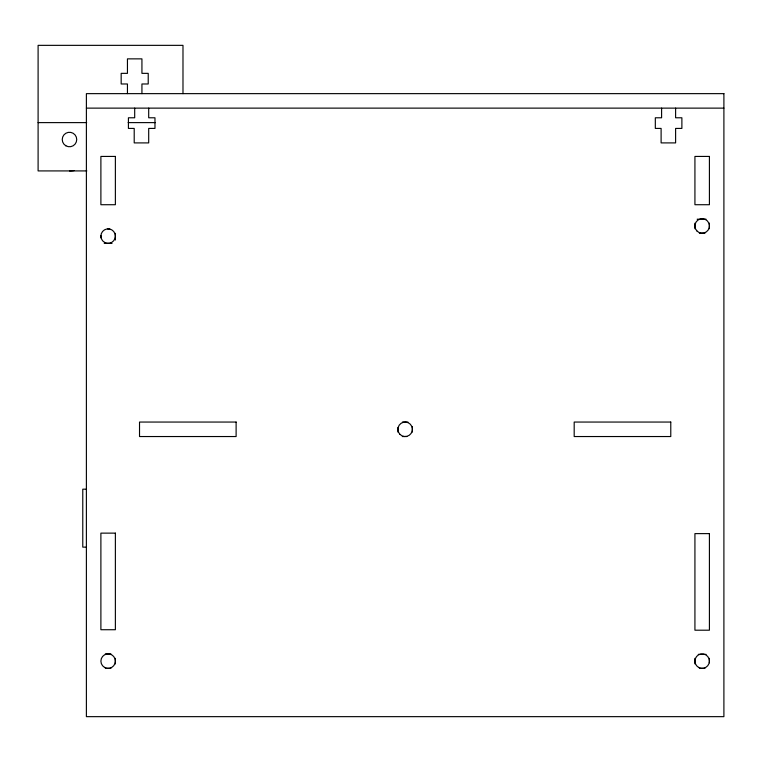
<?xml version="1.0" encoding="UTF-8"?>
<svg xmlns="http://www.w3.org/2000/svg" width="762" height="762" viewBox="0 0 762 762"><rect width="100%" height="100%" fill="white"/><g stroke="black" fill="none" stroke-linecap="round" stroke-linejoin="round"><path stroke-width="1.14" d="M86.392 108.128L723.9 108.128M38.1 122.615L86.668 122.615M128.13 122.615L155.381 122.615M86.839 170.917L38.1 170.917L38.1 45.349L182.985 45.349L182.985 93.64M697.154 219.208L706.069 219.208M107.575 228.867L109.804 228.867M699.383 233.22L704.955 233.22M104.232 243.354L112.033 243.354M402.365 422.053L407.937 422.053M402.365 436.54L406.822 436.54M86.335 489.185L82.772 489.185L82.772 547.135L86.335 547.135M105.346 653.872L110.919 653.872M698.268 654.358L706.069 654.358M105.346 668.36L110.919 668.36M699.383 668.36L704.955 668.36M709.412 223.18L709.412 228.752M709.412 658.33L709.412 662.788M694.925 223.18L694.925 228.752M694.925 658.33L694.925 663.902M675.608 108.128L675.608 117.786L681.885 117.786L681.885 128.416L675.608 128.416L675.608 142.904L661.111 142.904L661.111 128.416L655.32 128.416L655.32 117.786L661.597 117.786L661.597 108.128M412.394 426.51L412.394 432.083M397.907 427.625L397.907 432.083M148.695 108.128L148.695 117.786L154.972 117.786L154.972 128.416L148.695 128.416L148.695 142.904L134.207 142.904L134.207 128.416L128.416 128.416L128.416 117.786L134.693 117.786L134.693 108.128M141.932 93.64L141.932 83.982L148.219 83.982L148.219 73.352L141.932 73.352L141.932 58.864L127.445 58.864L127.445 73.352L121.168 73.352L121.168 83.982L127.445 83.982L127.445 93.64M115.376 233.324L115.376 240.011M115.376 658.33L115.376 663.902M100.889 235.553L100.889 237.782M74.171 170.564A31.394 31.394 0 0 1 69.494 170.917M723.9 93.64L86.392 93.64L86.392 716.651L723.9 716.651L723.9 93.64M115.376 156.429L100.889 156.429L100.889 204.721L115.376 204.721L115.376 156.429M709.412 156.429L694.925 156.429L694.925 204.721L709.412 204.721L709.412 156.429M236.115 422.053L139.522 422.053L139.522 436.54L236.115 436.54L236.115 422.053M670.779 422.053L574.186 422.053L574.186 436.54L670.779 436.54L670.779 422.053M115.376 533.133L100.889 533.133L100.889 629.726L115.376 629.726L115.376 533.133M709.412 533.619L694.925 533.619L694.925 630.203L709.412 630.203L709.412 533.619M65.865 145.799A7.249 7.249 0 0 0 76.733 139.522A7.249 7.249 0 0 0 65.865 133.245A7.249 7.249 0 0 0 65.865 145.799M697.049 231.096A7.249 7.249 0 0 0 709.165 227.848A7.249 7.249 0 0 0 700.288 218.97A7.249 7.249 0 0 0 697.049 231.096M698.544 667.388A7.249 7.249 0 0 0 709.412 661.111A7.249 7.249 0 0 0 698.544 654.844A7.249 7.249 0 0 0 698.544 667.388M104.508 242.383A7.249 7.249 0 0 0 115.376 236.115A7.249 7.249 0 0 0 104.508 229.838A7.249 7.249 0 0 0 104.508 242.383M104.508 667.388A7.249 7.249 0 0 0 115.376 661.111A7.249 7.249 0 0 0 104.508 654.844A7.249 7.249 0 0 0 104.508 667.388M400.021 434.416A7.249 7.249 0 0 0 412.147 431.168A7.249 7.249 0 0 0 403.269 422.3A7.249 7.249 0 0 0 400.021 434.416"/></g></svg>
